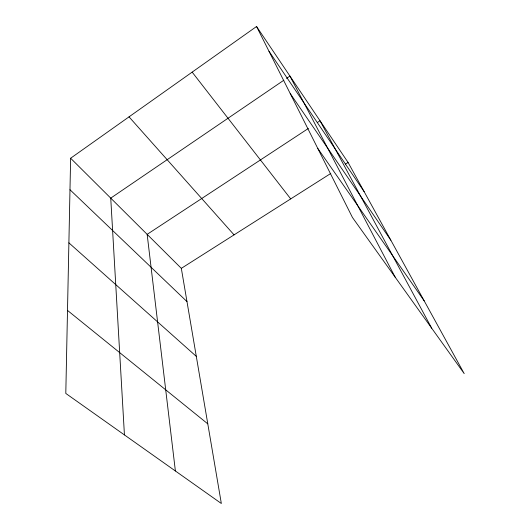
<?xml version="1.0" encoding="UTF-8"?>
<svg xmlns="http://www.w3.org/2000/svg" width="530" height="530" viewBox="0 0 530 530"><rect width="100%" height="100%" fill="white"/><g stroke="black" fill="none" stroke-linecap="round" stroke-linejoin="round"><path stroke-width="0.79" d="M70.629 158.232L65.799 393.426L221.341 503.5L181.326 268.352L70.629 158.232L256.56 26.5L348.091 162.465L464.2 373.61L352.45 217.479L256.56 26.5M283.815 80.249L110.737 198.127L124.437 434.925M286.531 78.4L289.936 76.082L395.148 277.13M308.387 128.439L147.154 234.359L175.39 470.978M317.291 122.582L320.034 120.787L431.685 328.183M181.326 268.352L330.806 173.442M345.328 164.22L348.091 162.465M67.502 310.421L207.786 423.854M68.893 242.846L196.305 356.379M69.98 189.733L186.984 301.596M129.022 116.858L234.061 234.869M192.158 72.126L290.712 198.902M317.775 148.426L424.192 300.854M290.228 93.558L390.849 240.222M268.988 51.258L364.143 191.655"/></g></svg>
